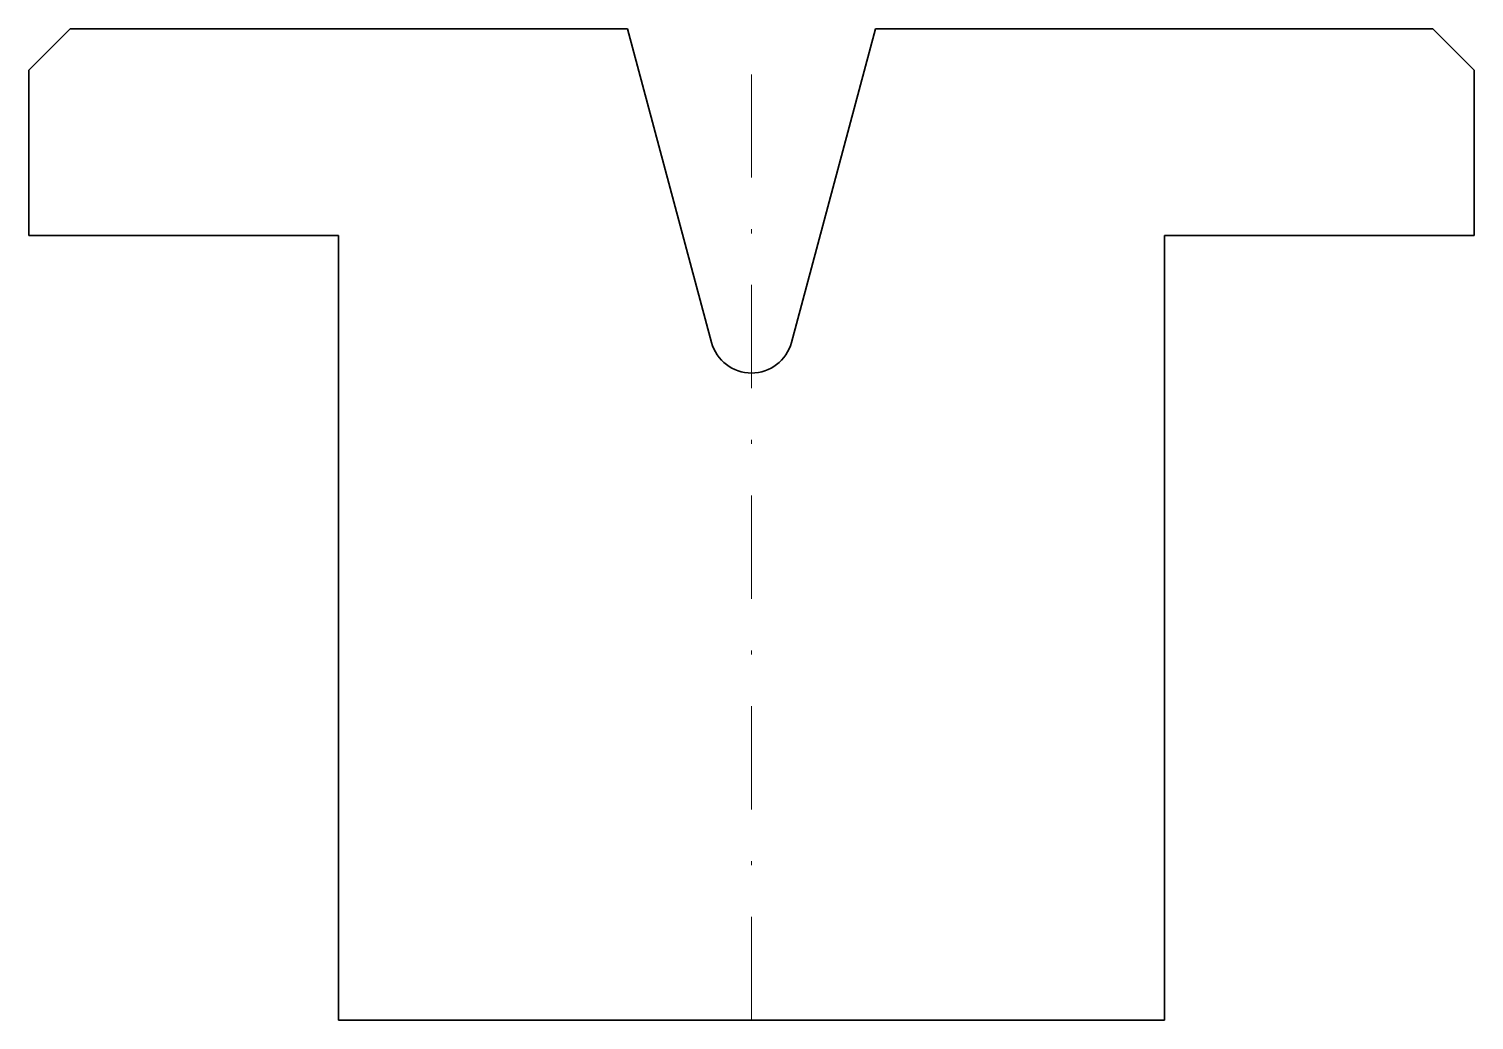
# Model space of a CAD drawing. Header units: millimetres. Extents: x -17.5 to 17.5, y -24 to 0.
import ezdxf

# ---------------------------------------------------------------- set-up
doc = ezdxf.new("R2010")
doc.units = ezdxf.units.MM
doc.header["$LTSCALE"] = 5
doc.linetypes.add('AUSGEZOGEN', pattern=[0])
doc.linetypes.add('DASHDOT', pattern=[1, 0.5, -0.25, 0, -0.25])
doc.layers.add('2', color=7, linetype='Continuous')

msp = doc.modelspace()

# ---------------------------------------------------------------- linework, layer by layer
at = {"layer": '2', "color": 7, "linetype": 'AUSGEZOGEN', "lineweight": 35}
for p, q in [((-16.5, 0), (-17.5, -1)), ((-3, 0), (-16.5, 0)), ((-0.966, -7.591), (-3, 0)), ((3, 0), (0.966, -7.591)), ((16.5, 0), (3, 0)), ((17.5, -1), (16.5, 0)), ((-17.5, -1), (-17.5, -5)), ((17.5, -5), (17.5, -1)), ((-17.5, -5), (-10, -5)), ((-10, -5), (-10, -24)), ((10, -24), (10, -5)), ((10, -5), (17.5, -5)), ((-10, -24), (10, -24))]:
    msp.add_line(p, q, dxfattribs=at)
at = {"layer": '2', "color": 7, "linetype": 'DASHDOT', "lineweight": 18}
msp.add_line((0, -24), (0, 0), dxfattribs=at)
at = {"layer": '2', "color": 7, "linetype": 'AUSGEZOGEN', "lineweight": 35}
msp.add_arc((0, -7.332), 1, 195, 345, dxfattribs=at)

doc.saveas('drawing.dxf')
